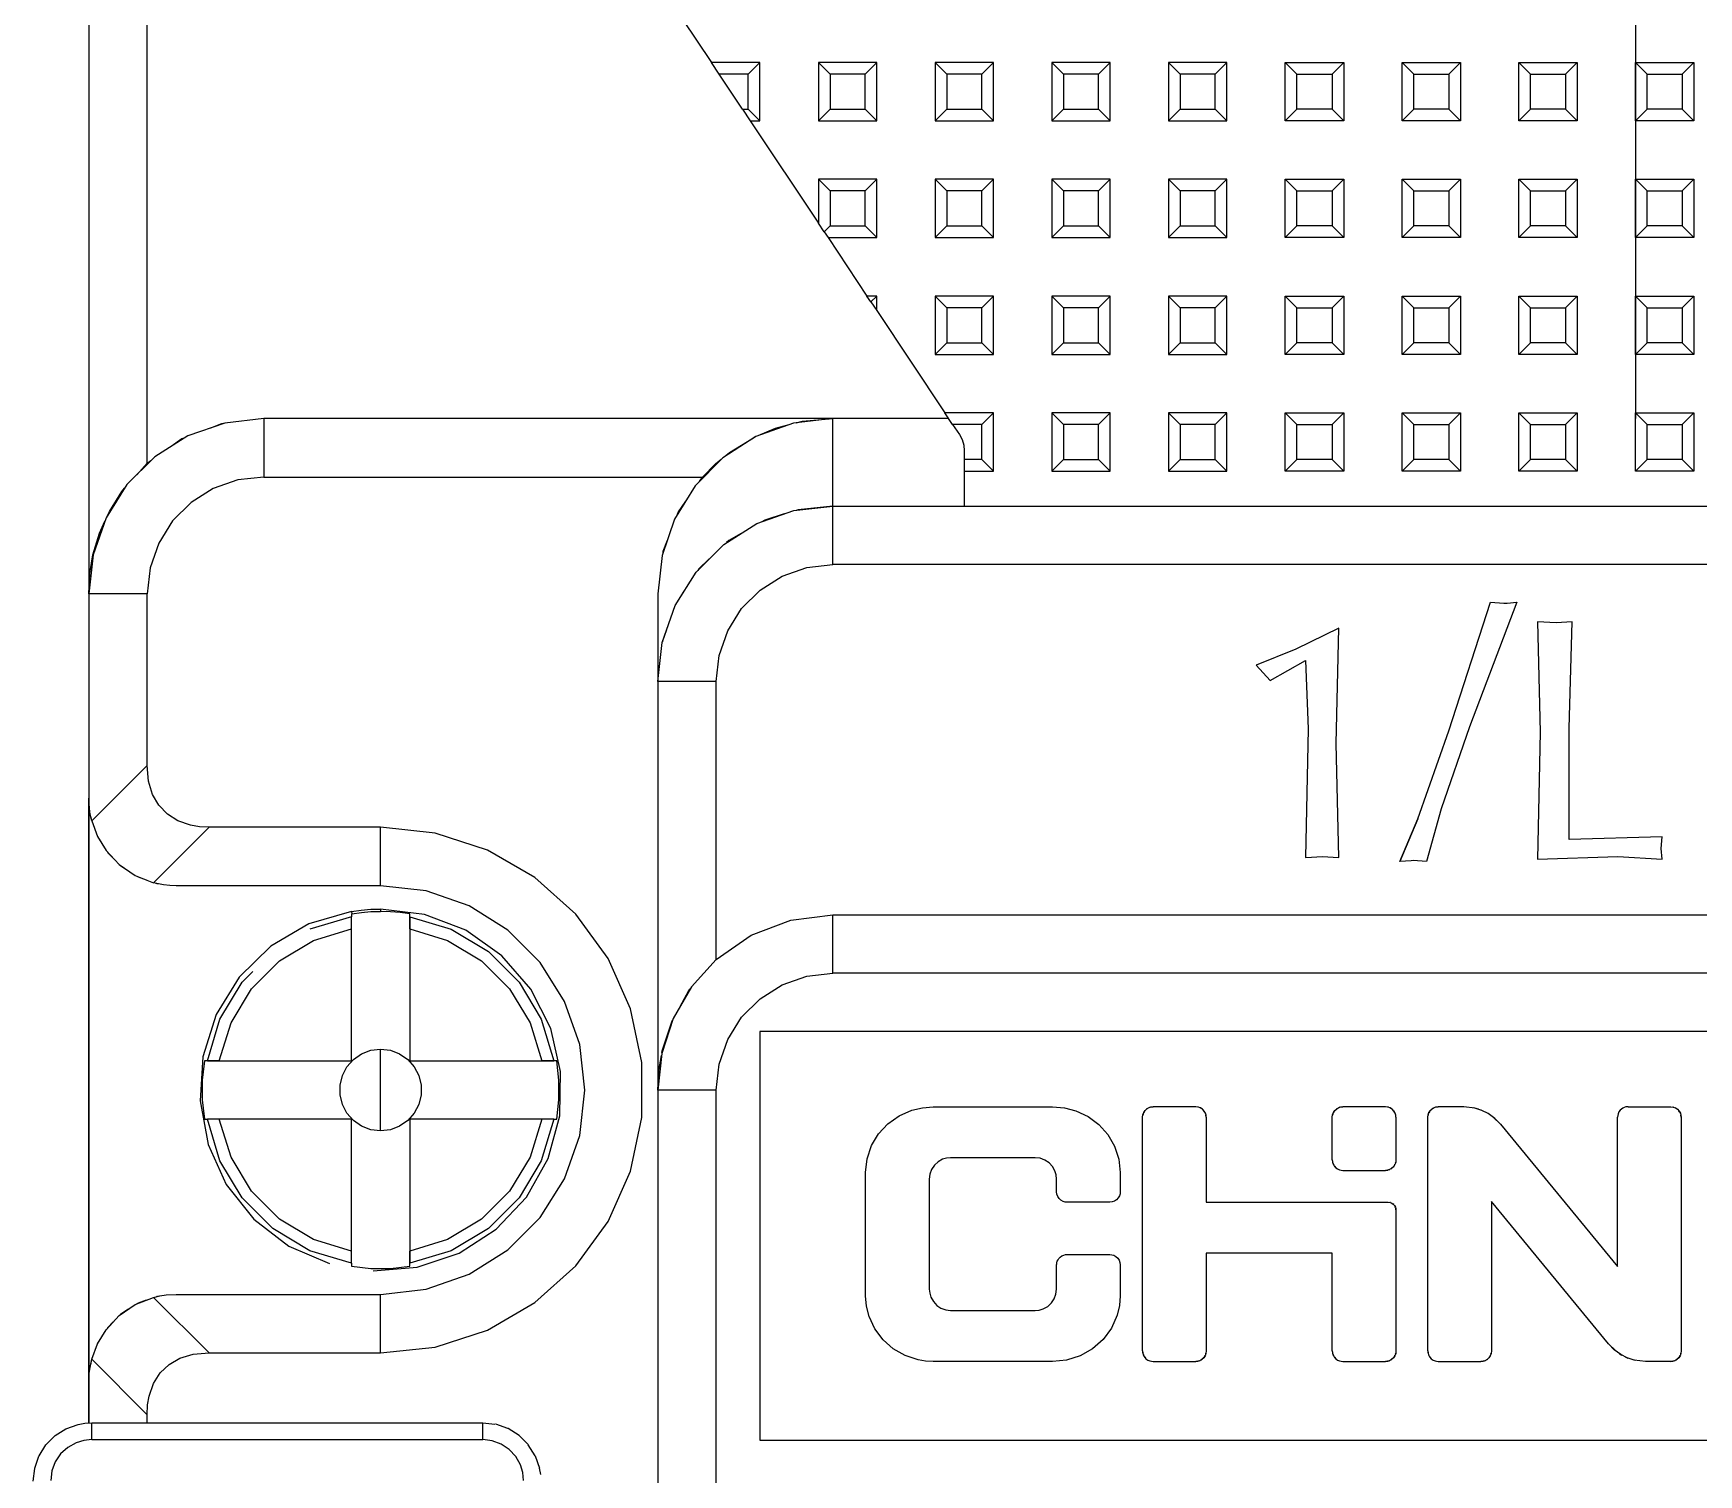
# Model space of a CAD drawing. Header units: millimetres. Extents: x 0 to 125, y 0 to 180.
# Drawn here: x 1.7 to 30.23, y 126.21 to 150.9 of the extents above; entities that cross this region are included whole.
import ezdxf

# ---------------------------------------------------------------- set-up
doc = ezdxf.new("R2010")
doc.units = ezdxf.units.MM

# ---------------------------------------------------------------- blocks, each defined once
blk = doc.blocks.new('CHINT_7200accf6e0c55f6a13e2ec68f27ea84_FACE_0')
at = {"color": 141, "linetype": 'Continuous', "true_color": 0x40d9ff}
for p, q in [((29.15, 159.4), (29.15, 144.3)), ((12.15, 152.15), (13.317, 150.4)), ((13.45, 150.2), (13.317, 150.4)), ((14.15, 150.4), (13.317, 150.4)), ((13.95, 150.2), (14.15, 150.4)), ((14.15, 149.4), (14.15, 150.4)), ((15.35, 150.2), (15.15, 150.4)), ((16.15, 150.4), (15.15, 150.4)), ((15.15, 150.4), (15.15, 149.4)), ((15.95, 150.2), (16.15, 150.4)), ((16.15, 149.4), (16.15, 150.4)), ((17.35, 150.2), (17.15, 150.4)), ((18.15, 150.4), (17.15, 150.4)), ((17.15, 150.4), (17.15, 149.4)), ((17.95, 150.2), (18.15, 150.4)), ((18.15, 149.4), (18.15, 150.4)), ((19.35, 150.2), (19.15, 150.4)), ((20.15, 150.4), (19.15, 150.4)), ((19.15, 150.4), (19.15, 149.4)), ((19.95, 150.2), (20.15, 150.4)), ((20.15, 149.4), (20.15, 150.4)), ((21.35, 150.2), (21.15, 150.4)), ((22.15, 150.4), (21.15, 150.4)), ((21.15, 150.4), (21.15, 149.4)), ((21.95, 150.2), (22.15, 150.4)), ((22.15, 149.4), (22.15, 150.4)), ((23.35, 150.2), (23.15, 150.4)), ((23.15, 149.4), (23.15, 150.4)), ((23.15, 150.4), (24.15, 150.4)), ((23.95, 150.2), (24.15, 150.4)), ((24.15, 150.4), (24.15, 149.4)), ((25.35, 150.2), (25.15, 150.4)), ((25.15, 149.4), (25.15, 150.4)), ((25.15, 150.4), (26.15, 150.4)), ((25.95, 150.2), (26.15, 150.4)), ((26.15, 150.4), (26.15, 149.4)), ((27.35, 150.2), (27.15, 150.4)), ((27.15, 149.4), (27.15, 150.4)), ((27.15, 150.4), (28.15, 150.4)), ((27.95, 150.2), (28.15, 150.4)), ((28.15, 150.4), (28.15, 149.4)), ((29.35, 150.2), (29.15, 150.4)), ((29.15, 149.4), (29.15, 150.4)), ((29.15, 150.4), (30.15, 150.4)), ((29.95, 150.2), (30.15, 150.4)), ((30.15, 150.4), (30.15, 149.4)), ((13.95, 150.2), (13.45, 150.2)), ((13.85, 149.6), (13.45, 150.2)), ((13.95, 149.6), (13.95, 150.2)), ((15.95, 150.2), (15.35, 150.2)), ((15.35, 150.2), (15.35, 149.6)), ((15.95, 149.6), (15.95, 150.2)), ((17.95, 150.2), (17.35, 150.2)), ((17.35, 150.2), (17.35, 149.6)), ((17.95, 149.6), (17.95, 150.2)), ((19.95, 150.2), (19.35, 150.2)), ((19.35, 150.2), (19.35, 149.6)), ((19.95, 149.6), (19.95, 150.2)), ((21.95, 150.2), (21.35, 150.2)), ((21.35, 150.2), (21.35, 149.6)), ((21.95, 149.6), (21.95, 150.2)), ((23.35, 149.6), (23.35, 150.2)), ((23.35, 150.2), (23.95, 150.2)), ((23.95, 150.2), (23.95, 149.6)), ((25.35, 149.6), (25.35, 150.2)), ((25.35, 150.2), (25.95, 150.2)), ((25.95, 150.2), (25.95, 149.6)), ((27.35, 149.6), (27.35, 150.2)), ((27.35, 150.2), (27.95, 150.2)), ((27.95, 150.2), (27.95, 149.6)), ((29.35, 150.2), (29.95, 150.2)), ((29.35, 149.6), (29.35, 150.2)), ((29.95, 150.2), (29.95, 149.6)), ((13.85, 149.6), (13.95, 149.6)), ((13.85, 149.6), (13.983, 149.4)), ((13.95, 149.6), (14.15, 149.4)), ((15.35, 149.6), (15.15, 149.4)), ((15.35, 149.6), (15.95, 149.6)), ((15.95, 149.6), (16.15, 149.4)), ((17.35, 149.6), (17.15, 149.4)), ((17.35, 149.6), (17.95, 149.6)), ((17.95, 149.6), (18.15, 149.4)), ((19.35, 149.6), (19.15, 149.4)), ((19.35, 149.6), (19.95, 149.6)), ((19.95, 149.6), (20.15, 149.4)), ((21.35, 149.6), (21.15, 149.4)), ((21.35, 149.6), (21.95, 149.6)), ((21.95, 149.6), (22.15, 149.4)), ((23.35, 149.6), (23.15, 149.4)), ((23.95, 149.6), (23.35, 149.6)), ((23.95, 149.6), (24.15, 149.4)), ((25.35, 149.6), (25.15, 149.4)), ((25.95, 149.6), (25.35, 149.6)), ((25.95, 149.6), (26.15, 149.4)), ((27.35, 149.6), (27.15, 149.4)), ((27.95, 149.6), (27.35, 149.6)), ((27.95, 149.6), (28.15, 149.4)), ((29.35, 149.6), (29.15, 149.4)), ((29.95, 149.6), (29.35, 149.6)), ((29.95, 149.6), (30.15, 149.4)), ((13.983, 149.4), (14.15, 149.4)), ((13.983, 149.4), (15.15, 147.65)), ((15.15, 149.4), (16.15, 149.4)), ((17.15, 149.4), (18.15, 149.4)), ((19.15, 149.4), (20.15, 149.4)), ((21.15, 149.4), (22.15, 149.4)), ((24.15, 149.4), (23.15, 149.4)), ((26.15, 149.4), (25.15, 149.4)), ((28.15, 149.4), (27.15, 149.4)), ((30.15, 149.4), (29.15, 149.4)), ((15.35, 148.2), (15.15, 148.4)), ((15.15, 148.4), (15.15, 147.65)), ((16.15, 148.4), (15.15, 148.4)), ((15.95, 148.2), (16.15, 148.4)), ((16.15, 147.4), (16.15, 148.4)), ((17.35, 148.2), (17.15, 148.4)), ((18.15, 148.4), (17.15, 148.4)), ((17.15, 148.4), (17.15, 147.4)), ((17.95, 148.2), (18.15, 148.4)), ((18.15, 147.4), (18.15, 148.4)), ((19.35, 148.2), (19.15, 148.4)), ((19.15, 148.4), (19.15, 147.4)), ((20.15, 148.4), (19.15, 148.4)), ((19.95, 148.2), (20.15, 148.4)), ((20.15, 147.4), (20.15, 148.4)), ((21.35, 148.2), (21.15, 148.4)), ((22.15, 148.4), (21.15, 148.4)), ((21.15, 148.4), (21.15, 147.4)), ((21.95, 148.2), (22.15, 148.4)), ((22.15, 147.4), (22.15, 148.4)), ((23.35, 148.2), (23.15, 148.4)), ((23.15, 147.4), (23.15, 148.4)), ((23.15, 148.4), (24.15, 148.4)), ((23.95, 148.2), (24.15, 148.4)), ((24.15, 148.4), (24.15, 147.4)), ((25.35, 148.2), (25.15, 148.4)), ((25.15, 147.4), (25.15, 148.4)), ((25.15, 148.4), (26.15, 148.4)), ((25.95, 148.2), (26.15, 148.4)), ((26.15, 148.4), (26.15, 147.4)), ((27.35, 148.2), (27.15, 148.4)), ((27.15, 147.4), (27.15, 148.4)), ((27.15, 148.4), (28.15, 148.4)), ((27.95, 148.2), (28.15, 148.4)), ((28.15, 148.4), (28.15, 147.4)), ((29.35, 148.2), (29.15, 148.4)), ((29.15, 147.4), (29.15, 148.4)), ((29.15, 148.4), (30.15, 148.4)), ((29.95, 148.2), (30.15, 148.4)), ((30.15, 148.4), (30.15, 147.4)), ((15.95, 148.2), (15.35, 148.2)), ((15.35, 148.2), (15.35, 147.6)), ((15.95, 147.6), (15.95, 148.2)), ((17.95, 148.2), (17.35, 148.2)), ((17.35, 148.2), (17.35, 147.6)), ((17.95, 147.6), (17.95, 148.2)), ((19.95, 148.2), (19.35, 148.2)), ((19.35, 148.2), (19.35, 147.6)), ((19.95, 147.6), (19.95, 148.2)), ((21.95, 148.2), (21.35, 148.2)), ((21.35, 148.2), (21.35, 147.6)), ((21.95, 147.6), (21.95, 148.2)), ((23.35, 147.6), (23.35, 148.2)), ((23.35, 148.2), (23.95, 148.2)), ((23.95, 148.2), (23.95, 147.6)), ((25.35, 148.2), (25.95, 148.2)), ((25.35, 147.6), (25.35, 148.2)), ((25.95, 148.2), (25.95, 147.6)), ((27.35, 148.2), (27.95, 148.2)), ((27.35, 147.6), (27.35, 148.2)), ((27.95, 148.2), (27.95, 147.6)), ((29.35, 148.2), (29.95, 148.2)), ((29.35, 147.6), (29.35, 148.2)), ((29.95, 148.2), (29.95, 147.6)), ((15.25, 147.5), (15.15, 147.65)), ((15.35, 147.6), (15.25, 147.5)), ((15.35, 147.6), (15.95, 147.6)), ((15.95, 147.6), (16.15, 147.4)), ((17.35, 147.6), (17.15, 147.4)), ((17.35, 147.6), (17.95, 147.6)), ((17.95, 147.6), (18.15, 147.4)), ((19.35, 147.6), (19.15, 147.4)), ((19.35, 147.6), (19.95, 147.6)), ((19.95, 147.6), (20.15, 147.4)), ((21.35, 147.6), (21.15, 147.4)), ((21.35, 147.6), (21.95, 147.6)), ((21.95, 147.6), (22.15, 147.4)), ((23.35, 147.6), (23.15, 147.4)), ((23.95, 147.6), (23.35, 147.6)), ((23.95, 147.6), (24.15, 147.4)), ((25.35, 147.6), (25.15, 147.4)), ((25.95, 147.6), (25.35, 147.6)), ((25.95, 147.6), (26.15, 147.4)), ((27.35, 147.6), (27.15, 147.4)), ((27.95, 147.6), (27.35, 147.6)), ((27.95, 147.6), (28.15, 147.4)), ((29.35, 147.6), (29.15, 147.4)), ((29.95, 147.6), (29.35, 147.6)), ((29.95, 147.6), (30.15, 147.4)), ((15.25, 147.5), (15.317, 147.4)), ((15.317, 147.4), (16.15, 147.4)), ((15.317, 147.4), (15.983, 146.4)), ((17.15, 147.4), (18.15, 147.4)), ((19.15, 147.4), (20.15, 147.4)), ((21.15, 147.4), (22.15, 147.4)), ((24.15, 147.4), (23.15, 147.4)), ((26.15, 147.4), (25.15, 147.4)), ((28.15, 147.4), (27.15, 147.4)), ((30.15, 147.4), (29.15, 147.4)), ((16.05, 146.3), (15.983, 146.4)), ((16.15, 146.4), (15.983, 146.4)), ((16.05, 146.3), (16.15, 146.4)), ((16.15, 146.15), (16.15, 146.4)), ((17.35, 146.2), (17.15, 146.4)), ((18.15, 146.4), (17.15, 146.4)), ((17.15, 146.4), (17.15, 145.4)), ((17.95, 146.2), (18.15, 146.4)), ((18.15, 145.4), (18.15, 146.4)), ((19.35, 146.2), (19.15, 146.4)), ((20.15, 146.4), (19.15, 146.4)), ((19.15, 146.4), (19.15, 145.4)), ((19.95, 146.2), (20.15, 146.4)), ((20.15, 145.4), (20.15, 146.4)), ((21.35, 146.2), (21.15, 146.4)), ((21.15, 146.4), (21.15, 145.4)), ((22.15, 146.4), (21.15, 146.4)), ((21.95, 146.2), (22.15, 146.4)), ((22.15, 145.4), (22.15, 146.4)), ((23.35, 146.2), (23.15, 146.4)), ((23.15, 145.4), (23.15, 146.4)), ((23.15, 146.4), (24.15, 146.4)), ((23.95, 146.2), (24.15, 146.4)), ((24.15, 146.4), (24.15, 145.4)), ((25.35, 146.2), (25.15, 146.4)), ((25.15, 145.4), (25.15, 146.4)), ((25.15, 146.4), (26.15, 146.4)), ((25.95, 146.2), (26.15, 146.4)), ((26.15, 146.4), (26.15, 145.4)), ((27.35, 146.2), (27.15, 146.4)), ((27.15, 145.4), (27.15, 146.4)), ((27.15, 146.4), (28.15, 146.4)), ((27.95, 146.2), (28.15, 146.4)), ((28.15, 146.4), (28.15, 145.4)), ((29.35, 146.2), (29.15, 146.4)), ((29.15, 145.4), (29.15, 146.4)), ((29.15, 146.4), (30.15, 146.4)), ((29.95, 146.2), (30.15, 146.4)), ((30.15, 146.4), (30.15, 145.4)), ((16.05, 146.3), (16.15, 146.15)), ((16.15, 146.15), (17.317, 144.4)), ((17.95, 146.2), (17.35, 146.2)), ((17.35, 146.2), (17.35, 145.6)), ((17.95, 145.6), (17.95, 146.2)), ((19.95, 146.2), (19.35, 146.2)), ((19.35, 146.2), (19.35, 145.6)), ((19.95, 145.6), (19.95, 146.2)), ((21.95, 146.2), (21.35, 146.2)), ((21.35, 146.2), (21.35, 145.6)), ((21.95, 145.6), (21.95, 146.2)), ((23.35, 146.2), (23.95, 146.2)), ((23.35, 145.6), (23.35, 146.2)), ((23.95, 146.2), (23.95, 145.6)), ((25.35, 146.2), (25.95, 146.2)), ((25.35, 145.6), (25.35, 146.2)), ((25.95, 146.2), (25.95, 145.6)), ((27.35, 146.2), (27.95, 146.2)), ((27.35, 145.6), (27.35, 146.2)), ((27.95, 146.2), (27.95, 145.6)), ((29.35, 146.2), (29.95, 146.2)), ((29.35, 145.6), (29.35, 146.2)), ((29.95, 146.2), (29.95, 145.6)), ((17.35, 145.6), (17.15, 145.4)), ((17.35, 145.6), (17.95, 145.6)), ((17.95, 145.6), (18.15, 145.4)), ((19.35, 145.6), (19.15, 145.4)), ((19.35, 145.6), (19.95, 145.6)), ((19.95, 145.6), (20.15, 145.4)), ((21.35, 145.6), (21.15, 145.4)), ((21.35, 145.6), (21.95, 145.6)), ((21.95, 145.6), (22.15, 145.4)), ((23.35, 145.6), (23.15, 145.4)), ((23.95, 145.6), (23.35, 145.6)), ((23.95, 145.6), (24.15, 145.4)), ((25.35, 145.6), (25.15, 145.4)), ((25.95, 145.6), (25.35, 145.6)), ((25.95, 145.6), (26.15, 145.4)), ((27.35, 145.6), (27.15, 145.4)), ((27.95, 145.6), (27.35, 145.6)), ((27.95, 145.6), (28.15, 145.4)), ((29.35, 145.6), (29.15, 145.4)), ((29.95, 145.6), (29.35, 145.6)), ((29.95, 145.6), (30.15, 145.4)), ((17.15, 145.4), (18.15, 145.4)), ((19.15, 145.4), (20.15, 145.4)), ((21.15, 145.4), (22.15, 145.4)), ((24.15, 145.4), (23.15, 145.4)), ((26.15, 145.4), (25.15, 145.4)), ((28.15, 145.4), (27.15, 145.4)), ((30.15, 145.4), (29.15, 145.4)), ((18.15, 144.4), (17.317, 144.4)), ((17.95, 144.2), (18.15, 144.4)), ((18.15, 143.4), (18.15, 144.4)), ((19.35, 144.2), (19.15, 144.4)), ((20.15, 144.4), (19.15, 144.4)), ((19.15, 144.4), (19.15, 143.4)), ((19.95, 144.2), (20.15, 144.4)), ((20.15, 143.4), (20.15, 144.4)), ((21.35, 144.2), (21.15, 144.4)), ((22.15, 144.4), (21.15, 144.4)), ((21.15, 144.4), (21.15, 143.4)), ((21.95, 144.2), (22.15, 144.4)), ((22.15, 143.4), (22.15, 144.4)), ((23.35, 144.2), (23.15, 144.4)), ((23.15, 143.4), (23.15, 144.4)), ((23.15, 144.4), (24.15, 144.4)), ((23.95, 144.2), (24.15, 144.4)), ((24.15, 144.4), (24.15, 143.4)), ((25.35, 144.2), (25.15, 144.4)), ((25.15, 143.4), (25.15, 144.4)), ((25.15, 144.4), (26.15, 144.4)), ((25.95, 144.2), (26.15, 144.4)), ((26.15, 144.4), (26.15, 143.4)), ((27.35, 144.2), (27.15, 144.4)), ((27.15, 143.4), (27.15, 144.4)), ((27.15, 144.4), (28.15, 144.4)), ((27.95, 144.2), (28.15, 144.4)), ((28.15, 144.4), (28.15, 143.4)), ((29.35, 144.2), (29.15, 144.4)), ((29.15, 143.4), (29.15, 144.4)), ((29.15, 144.4), (30.15, 144.4)), ((29.95, 144.2), (30.15, 144.4)), ((30.15, 144.4), (30.15, 143.4)), ((17.383, 144.3), (15.4, 144.3)), ((15.4, 142.8), (15.4, 144.3)), ((17.95, 143.6), (17.95, 144.2)), ((19.95, 144.2), (19.35, 144.2)), ((19.35, 144.2), (19.35, 143.6)), ((19.95, 143.6), (19.95, 144.2)), ((21.95, 144.2), (21.35, 144.2)), ((21.35, 144.2), (21.35, 143.6)), ((21.95, 143.6), (21.95, 144.2)), ((23.35, 144.2), (23.95, 144.2)), ((23.35, 143.6), (23.35, 144.2)), ((23.95, 144.2), (23.95, 143.6)), ((25.35, 144.2), (25.95, 144.2)), ((25.35, 143.6), (25.35, 144.2)), ((25.95, 144.2), (25.95, 143.6)), ((27.35, 144.2), (27.95, 144.2)), ((27.35, 143.6), (27.35, 144.2)), ((27.95, 144.2), (27.95, 143.6)), ((29.35, 144.2), (29.95, 144.2)), ((29.35, 143.6), (29.35, 144.2)), ((29.95, 144.2), (29.95, 143.6)), ((3.65, 143.536), (3.472, 143.338)), ((3.65, 143.536), (3.716, 143.582)), ((17.95, 143.6), (18.15, 143.4)), ((19.35, 143.6), (19.15, 143.4)), ((19.35, 143.6), (19.95, 143.6)), ((19.95, 143.6), (20.15, 143.4)), ((21.35, 143.6), (21.15, 143.4)), ((21.35, 143.6), (21.95, 143.6)), ((21.95, 143.6), (22.15, 143.4)), ((23.35, 143.6), (23.15, 143.4)), ((23.95, 143.6), (23.35, 143.6)), ((23.95, 143.6), (24.15, 143.4)), ((25.35, 143.6), (25.15, 143.4)), ((25.95, 143.6), (25.35, 143.6)), ((25.95, 143.6), (26.15, 143.4)), ((27.35, 143.6), (27.15, 143.4)), ((27.95, 143.6), (27.35, 143.6)), ((27.95, 143.6), (28.15, 143.4)), ((29.35, 143.6), (29.15, 143.4)), ((29.95, 143.6), (29.35, 143.6)), ((29.95, 143.6), (30.15, 143.4)), ((13.111, 143.224), (13.164, 143.3)), ((13.164, 143.3), (13.186, 143.3)), ((17.65, 143.4), (18.15, 143.4)), ((17.65, 143.4), (17.65, 142.8)), ((19.15, 143.4), (20.15, 143.4)), ((21.15, 143.4), (22.15, 143.4)), ((24.15, 143.4), (23.15, 143.4)), ((26.15, 143.4), (25.15, 143.4)), ((28.15, 143.4), (27.15, 143.4)), ((30.15, 143.4), (29.15, 143.4)), ((25.819, 137.618), (25.819, 137.618)), ((25.422, 137.445), (25.113, 136.714)), ((25.149, 136.8), (25.149, 136.8)), ((7.15, 135.859), (7.156, 135.82)), ((7.65, 135.9), (7.65, 135.86)), ((8.15, 135.563), (8.15, 135.766)), ((4.887, 133.3), (4.684, 133.3)), ((10.616, 133.3), (10.413, 133.3)), ((12.4, 132.8), (12.4, 46.8)), ((20.732, 132.426), (20.722, 132.408)), ((20.758, 132.46), (20.743, 132.444)), ((20.791, 132.486), (20.774, 132.474)), ((20.834, 132.505), (20.81, 132.496)), ((20.884, 132.514), (20.846, 132.509)), ((21.665, 132.505), (21.653, 132.509)), ((21.708, 132.486), (21.689, 132.496)), ((21.741, 132.46), (21.726, 132.474)), ((21.768, 132.426), (21.756, 132.444)), ((21.787, 132.384), (21.778, 132.408)), ((23.982, 132.426), (23.972, 132.408)), ((24.009, 132.46), (23.994, 132.444)), ((24.042, 132.486), (24.024, 132.474)), ((24.085, 132.505), (24.061, 132.496)), ((24.135, 132.514), (24.097, 132.509)), ((24.916, 132.505), (24.904, 132.509)), ((24.959, 132.486), (24.94, 132.496)), ((24.992, 132.46), (24.976, 132.474)), ((25.018, 132.426), (25.007, 132.444)), ((25.038, 132.384), (25.029, 132.408)), ((25.619, 132.426), (25.609, 132.408)), ((25.645, 132.46), (25.631, 132.444)), ((25.678, 132.486), (25.661, 132.474)), ((25.721, 132.505), (25.697, 132.496)), ((25.771, 132.514), (25.733, 132.509)), ((26.458, 132.471), (26.379, 132.493)), ((26.554, 132.433), (26.503, 132.456)), ((26.652, 132.378), (26.612, 132.404)), ((28.852, 132.39), (28.842, 132.334)), ((28.915, 132.477), (28.889, 132.455)), ((28.945, 132.495), (28.923, 132.483)), ((28.985, 132.51), (28.954, 132.499)), ((29.022, 132.514), (28.986, 132.51)), ((29.803, 132.505), (29.791, 132.509)), ((29.846, 132.486), (29.827, 132.496)), ((29.879, 132.46), (29.864, 132.474)), ((29.905, 132.426), (29.894, 132.444)), ((29.925, 132.384), (29.916, 132.408)), ((4.887, 132.3), (4.684, 132.3)), ((10.616, 132.3), (10.413, 132.3)), ((20.713, 132.384), (20.709, 132.372)), ((21.795, 132.334), (21.79, 132.372)), ((23.963, 132.384), (23.96, 132.372)), ((25.046, 132.334), (25.041, 132.372)), ((25.6, 132.384), (25.596, 132.372)), ((26.839, 132.213), (26.713, 132.333)), ((29.933, 132.334), (29.928, 132.372)), ((23.955, 131.603), (23.959, 131.567)), ((23.959, 131.566), (23.969, 131.534)), ((25.038, 131.553), (25.041, 131.564)), ((23.974, 131.525), (23.986, 131.504)), ((23.991, 131.495), (24.014, 131.47)), ((24.916, 131.431), (24.94, 131.44)), ((24.959, 131.45), (24.976, 131.462)), ((24.992, 131.476), (25.007, 131.492)), ((25.018, 131.51), (25.029, 131.528)), ((24.952, 130.871), (24.943, 130.874)), ((24.982, 130.857), (24.969, 130.865)), ((25.007, 130.838), (24.995, 130.849)), ((25.026, 130.814), (25.017, 130.827)), ((25.04, 130.783), (25.033, 130.8)), ((25.046, 130.746), (25.042, 130.774)), ((7.15, 129.834), (7.15, 130.037)), ((8.15, 129.834), (8.15, 130.037)), ((28.686, 128.451), (28.811, 128.331)), ((20.704, 128.33), (20.708, 128.294)), ((20.708, 128.293), (20.719, 128.262)), ((20.723, 128.253), (20.735, 128.231)), ((20.741, 128.223), (20.763, 128.197)), ((21.665, 128.158), (21.689, 128.167)), ((21.708, 128.178), (21.726, 128.189)), ((21.741, 128.204), (21.756, 128.22)), ((21.768, 128.237), (21.778, 128.256)), ((21.787, 128.28), (21.79, 128.292)), ((23.955, 128.33), (23.959, 128.294)), ((23.959, 128.293), (23.969, 128.262)), ((23.974, 128.253), (23.986, 128.231)), ((23.991, 128.223), (24.014, 128.197)), ((24.916, 128.158), (24.94, 128.167)), ((24.959, 128.178), (24.976, 128.189)), ((24.992, 128.204), (25.007, 128.22)), ((25.018, 128.237), (25.029, 128.256)), ((25.038, 128.28), (25.041, 128.292)), ((25.591, 128.33), (25.595, 128.294)), ((25.595, 128.293), (25.606, 128.262)), ((25.61, 128.253), (25.622, 128.231)), ((25.628, 128.223), (25.65, 128.197)), ((26.552, 128.158), (26.577, 128.167)), ((26.595, 128.178), (26.613, 128.189)), ((26.628, 128.204), (26.643, 128.22)), ((26.655, 128.237), (26.665, 128.256)), ((26.674, 128.28), (26.677, 128.292)), ((28.873, 128.286), (28.912, 128.26)), ((28.97, 128.231), (29.021, 128.207)), ((29.067, 128.193), (29.145, 128.171)), ((29.753, 128.15), (29.791, 128.155)), ((29.803, 128.158), (29.827, 128.167)), ((29.846, 128.178), (29.864, 128.189)), ((29.879, 128.204), (29.894, 128.22)), ((29.905, 128.237), (29.916, 128.256)), ((29.925, 128.28), (29.928, 128.292)), ((2.7, 126.812), (9.4, 126.812)), ((10.023, 126.882), (10.178, 126.728)), ((10.301, 126.534), (10.374, 126.325))]:
    blk.add_line(p, q, dxfattribs=at)
for points in [[(3.65, 143.536), (3.65, 164.6), (2.65, 164.6), (2.65, 141.3)], [(17.95, 144.2), (17.45, 144.2), (17.317, 144.4)], [(5.65, 144.3), (4.982, 144.225), (4.348, 144.003), (3.78, 143.645), (3.305, 143.17), (2.947, 142.602), (2.725, 141.968), (2.65, 141.3)], [(4.954, 144.215), (4.927, 144.212), (4.736, 144.138)], [(15.4, 144.3), (5.65, 144.3), (5.65, 143.3), (13.164, 143.3)], [(15.4, 144.3), (14.722, 144.222), (14.081, 143.994), (13.511, 143.63), (13.039, 143.151), (12.687, 142.58), (12.472, 141.955), (12.4, 141.3), (12.4, 139.8), (12.4, 139.8)], [(14.121, 144.009), (14.414, 144.135), (14.651, 144.197)], [(14.767, 144.227), (14.877, 144.256), (15.4, 144.3)], [(17.45, 144.2), (17.566, 144.026), (17.612, 143.94), (17.64, 143.846), (17.65, 143.749), (17.65, 143.6)], [(4.298, 143.971), (4.247, 143.952), (4.064, 143.824)], [(13.54, 143.649), (13.629, 143.722), (14.038, 143.973), (14.066, 143.985)], [(13.164, 143.3), (13.386, 143.524), (13.485, 143.605)], [(17.95, 143.6), (17.65, 143.6), (17.65, 143.4)], [(5.65, 143.3), (5.205, 143.25), (4.782, 143.102), (4.403, 142.864), (4.086, 142.547), (3.848, 142.168), (3.7, 141.745), (3.65, 141.3)], [(2.969, 142.637), (3.003, 142.712), (3.214, 143.051), (3.265, 143.108)], [(12.4, 139.8), (12.475, 140.468), (12.697, 141.102), (13.055, 141.67), (13.53, 142.145), (14.098, 142.503), (14.732, 142.725), (15.4, 142.8)], [(12.874, 142.884), (12.748, 142.703), (12.725, 142.641)], [(14.567, 142.667), (14.232, 142.563), (14.171, 142.528)], [(15.4, 142.8), (14.803, 142.74), (14.767, 142.729)], [(15.4, 142.8), (109.9, 142.8), (109.9, 141.8), (15.4, 141.8), (15.4, 142.8)], [(2.65, 141.3), (2.669, 141.646), (2.722, 141.965), (2.835, 142.341), (2.926, 142.542)], [(12.56, 142.211), (12.488, 142.023), (12.484, 141.99)], [(13.826, 142.332), (13.617, 142.213), (13.578, 142.176)], [(13.282, 141.898), (13.104, 141.73), (13.083, 141.699)], [(13.4, 139.8), (13.45, 140.245), (13.598, 140.668), (13.836, 141.047), (14.153, 141.364), (14.532, 141.602), (14.955, 141.75), (15.4, 141.8)], [(2.65, 141.3), (2.65, 137.8), (2.65, 127.8)], [(2.701, 137.412), (3.65, 138.361), (3.65, 141.3), (2.65, 141.3)], [(12.848, 141.342), (12.718, 141.145), (12.71, 141.123)], [(25.113, 136.714), (25.422, 137.443), (25.953, 138.951), (26.664, 141.158), (26.894, 141.141), (26.951, 141.141), (27.114, 141.158), (26.308, 139.02), (25.819, 137.618), (25.568, 136.714), (25.342, 136.731), (25.304, 136.728), (25.113, 136.714)], [(12.55, 140.682), (12.48, 140.49), (12.479, 140.479)], [(23.601, 136.791), (23.781, 136.8), (24.065, 136.783), (24.019, 138.733), (24.065, 140.711), (23.33, 140.353), (22.65, 140.076), (22.888, 139.812), (23.498, 140.159), (23.544, 138.985), (23.498, 136.783), (23.601, 136.791)], [(28.849, 136.8), (29.608, 136.754), (29.591, 136.937), (29.608, 137.138), (28.016, 137.092), (28.016, 138.996), (28.062, 140.817), (27.79, 140.8), (27.472, 140.817), (27.518, 138.927), (27.472, 136.754), (28.849, 136.8)], [(13.4, 135.036), (13.4, 139.8), (12.4, 139.8), (12.4, 132.8)], [(4.711, 137.3), (4.545, 137.309), (4.395, 137.334), (4.177, 137.41), (3.997, 137.526), (3.853, 137.677), (3.743, 137.863), (3.674, 138.089), (3.65, 138.361)], [(2.701, 137.412), (2.677, 137.517), (2.66, 137.624), (2.65, 137.8)], [(2.65, 127.8), (2.65, 127.097), (2.65, 137.8)], [(2.687, 137.475), (2.688, 137.466), (2.69, 137.458)], [(2.701, 137.412), (2.801, 137.145), (2.946, 136.905), (3.172, 136.663), (3.446, 136.475), (3.762, 136.351)], [(7.65, 136.3), (7.65, 137.3), (4.711, 137.3), (3.762, 136.351)], [(7.65, 128.3), (8.586, 128.398), (9.48, 128.689), (10.295, 129.159), (10.994, 129.789), (11.547, 130.55), (11.93, 131.409), (12.125, 132.33), (12.125, 133.27), (11.93, 134.191), (11.547, 135.05), (10.994, 135.811), (10.295, 136.441), (9.48, 136.911), (8.586, 137.202), (7.65, 137.3)], [(2.791, 137.172), (2.799, 137.149), (2.8, 137.147)], [(2.964, 136.886), (2.977, 136.865), (3.071, 136.771)], [(3.195, 136.647), (3.215, 136.627), (3.329, 136.555)], [(3.474, 136.464), (3.499, 136.449), (3.635, 136.401)], [(7.65, 136.3), (4.15, 136.3), (4.04, 136.304), (3.931, 136.316), (3.762, 136.351)], [(3.801, 136.343), (3.816, 136.338), (3.84, 136.335)], [(7.65, 129.3), (8.429, 129.388), (9.169, 129.647), (9.832, 130.064), (10.386, 130.618), (10.803, 131.281), (11.062, 132.021), (11.15, 132.8), (11.062, 133.579), (10.803, 134.319), (10.386, 134.982), (9.832, 135.536), (9.169, 135.953), (8.429, 136.212), (7.65, 136.3)], [(7.15, 135.859), (6.423, 135.647), (5.77, 135.265), (5.228, 134.735), (4.831, 134.091), (4.603, 133.369), (4.556, 132.613), (4.693, 131.869), (5.007, 131.18), (5.479, 130.587), (6.08, 130.127), (6.775, 129.826)], [(7.15, 135.859), (7.316, 135.882), (7.483, 135.895), (7.65, 135.9)], [(7.156, 135.82), (7.154, 135.82), (7.152, 135.819), (7.15, 135.819), (7.15, 135.766)], [(7.156, 135.82), (7.32, 135.842), (7.485, 135.856), (7.65, 135.86)], [(7.522, 129.703), (8.276, 129.764), (8.994, 130.006), (9.631, 130.415), (10.15, 130.967), (10.52, 131.627), (10.718, 132.358), (10.734, 133.115), (10.566, 133.853), (10.223, 134.528), (9.728, 135.101), (9.108, 135.536), (8.401, 135.808), (7.65, 135.9)], [(8.15, 135.766), (8.15, 135.819), (7.984, 135.842), (7.817, 135.855), (7.65, 135.86)], [(4.887, 133.3), (7.15, 133.3), (7.15, 135.563)], [(4.887, 133.3), (5.088, 133.949), (5.439, 134.531), (5.919, 135.011), (6.501, 135.362), (7.15, 135.563)], [(7.15, 135.563), (7.15, 135.766), (6.439, 135.553)], [(7.15, 135.563), (7.15, 135.602), (7.15, 135.639), (7.15, 135.68), (7.15, 135.715), (7.15, 135.741), (7.15, 135.759), (7.15, 135.766)], [(8.15, 135.766), (8.15, 135.761), (8.15, 135.748), (8.15, 135.724), (8.15, 135.693), (8.15, 135.653), (8.15, 135.609), (8.15, 135.563)], [(8.15, 135.766), (8.861, 135.553), (9.498, 135.173), (10.023, 134.648), (10.403, 134.011), (10.616, 133.3)], [(8.15, 135.563), (8.15, 133.3), (10.413, 133.3)], [(8.15, 135.563), (8.799, 135.362), (9.381, 135.011), (9.861, 134.531), (10.212, 133.949), (10.413, 133.3)], [(13.4, 135.036), (13.997, 135.452), (14.677, 135.712), (15.4, 135.8)], [(109.9, 134.8), (15.4, 134.8), (15.4, 135.8), (109.9, 135.8), (109.9, 134.8)], [(13.4, 135.036), (12.977, 134.569), (12.661, 134.025), (12.466, 133.426), (12.4, 132.8)], [(4.684, 133.3), (4.897, 134.011), (5.277, 134.648), (5.463, 134.828)], [(13.4, 132.8), (13.45, 133.245), (13.598, 133.668), (13.836, 134.047), (14.153, 134.364), (14.532, 134.602), (14.955, 134.75), (15.4, 134.8)], [(12.781, 134.231), (12.931, 134.504), (12.956, 134.532)], [(12.471, 133.44), (12.476, 133.47), (12.637, 133.969), (12.652, 133.996)], [(111.15, 129.8), (111.15, 133.8), (14.15, 133.8), (14.15, 126.8), (34.15, 126.8), (35.882, 129.8), (111.15, 129.8)], [(4.684, 133.3), (4.631, 133.3), (4.595, 132.967), (4.595, 132.633), (4.631, 132.3), (4.684, 132.3)], [(4.684, 133.3), (4.689, 133.3), (4.702, 133.3), (4.726, 133.3), (4.757, 133.3), (4.797, 133.3), (4.841, 133.3), (4.887, 133.3)], [(7.65, 132.1), (7.482, 132.12), (7.325, 132.18), (7.186, 132.276), (7.074, 132.402), (6.995, 132.552), (6.955, 132.716), (6.955, 132.884), (6.995, 133.048), (7.074, 133.198), (7.186, 133.324), (7.325, 133.42), (7.482, 133.48), (7.65, 133.5)], [(7.65, 133.5), (7.818, 133.48), (7.975, 133.42), (8.114, 133.324), (8.226, 133.198), (8.305, 133.048), (8.345, 132.884), (8.345, 132.716), (8.305, 132.552), (8.226, 132.402), (8.114, 132.276), (7.975, 132.18), (7.818, 132.12), (7.65, 132.1)], [(7.65, 132.1), (7.65, 132.8), (7.65, 133.5)], [(10.413, 133.3), (10.452, 133.3), (10.489, 133.3), (10.53, 133.3), (10.565, 133.3), (10.591, 133.3), (10.609, 133.3), (10.616, 133.3)], [(10.616, 132.3), (10.669, 132.3), (10.705, 132.633), (10.705, 132.967), (10.669, 133.3), (10.616, 133.3)], [(12.4, 132.8), (12.419, 133.135), (12.462, 133.392)], [(12.4, 46.8), (13.4, 46.8), (13.4, 132.8), (12.4, 132.8)], [(19.232, 131.057), (19.232, 131.274), (19.224, 131.345), (19.203, 131.413), (19.161, 131.489), (19.103, 131.553), (19.03, 131.601), (18.949, 131.631), (18.865, 131.641), (17.416, 131.641), (17.346, 131.634), (17.277, 131.613), (17.202, 131.571), (17.138, 131.512), (17.09, 131.44), (17.06, 131.359), (17.05, 131.274), (17.05, 129.389), (17.057, 129.319), (17.078, 129.251), (17.12, 129.175), (17.179, 129.111), (17.251, 129.063), (17.332, 129.033), (17.416, 129.023), (18.865, 129.023), (18.935, 129.03), (19.004, 129.051), (19.08, 129.093), (19.144, 129.152), (19.191, 129.224), (19.221, 129.305), (19.232, 129.389), (19.232, 129.803), (19.233, 129.821), (19.236, 129.84), (19.244, 129.866), (19.256, 129.892), (19.271, 129.915), (19.29, 129.936), (19.321, 129.958), (19.355, 129.973), (19.383, 129.98), (19.411, 129.983), (20.142, 129.983), (20.177, 129.979), (20.211, 129.969), (20.248, 129.948), (20.279, 129.919), (20.303, 129.884), (20.317, 129.844), (20.322, 129.803), (20.322, 129.276), (20.309, 129.108), (20.27, 128.942), (20.171, 128.721), (20.027, 128.527), (19.846, 128.367), (19.635, 128.248), (19.404, 128.175), (19.164, 128.15), (17.118, 128.15), (16.988, 128.157), (16.859, 128.179), (16.637, 128.252), (16.434, 128.368), (16.259, 128.522), (16.118, 128.708), (16.019, 128.92), (15.975, 129.097), (15.959, 129.276), (15.959, 131.388), (15.985, 131.622), (16.06, 131.847), (16.182, 132.049), (16.342, 132.222), (16.534, 132.359), (16.75, 132.455), (16.933, 132.497), (17.118, 132.514), (19.164, 132.514), (19.365, 132.496), (19.562, 132.445), (19.771, 132.346), (19.956, 132.208), (20.11, 132.036), (20.226, 131.837), (20.298, 131.617), (20.322, 131.388), (20.322, 131.057), (20.319, 131.023), (20.309, 130.989), (20.288, 130.952), (20.259, 130.921), (20.223, 130.897), (20.184, 130.882), (20.142, 130.877), (19.411, 130.877), (19.377, 130.881), (19.343, 130.891), (19.306, 130.912), (19.275, 130.941), (19.251, 130.976), (19.237, 131.016), (19.232, 131.057)], [(20.704, 128.33), (20.704, 132.334), (20.709, 132.375), (20.724, 132.415), (20.747, 132.45), (20.779, 132.479), (20.816, 132.5), (20.85, 132.51), (20.884, 132.514)], [(21.795, 132.334), (21.792, 132.368), (21.781, 132.402), (21.761, 132.439), (21.732, 132.47), (21.696, 132.494), (21.656, 132.509), (21.615, 132.514), (20.884, 132.514)], [(23.955, 131.603), (23.955, 132.334), (23.96, 132.375), (23.975, 132.415), (23.998, 132.45), (24.03, 132.479), (24.067, 132.5), (24.1, 132.51), (24.135, 132.514)], [(25.046, 132.334), (25.042, 132.368), (25.032, 132.402), (25.011, 132.439), (24.982, 132.47), (24.947, 132.494), (24.907, 132.509), (24.866, 132.514), (24.135, 132.514)], [(25.591, 128.33), (25.591, 132.334), (25.596, 132.375), (25.611, 132.415), (25.635, 132.45), (25.666, 132.479), (25.703, 132.5), (25.737, 132.51), (25.771, 132.514)], [(26.839, 132.213), (26.74, 132.314), (26.625, 132.397), (26.516, 132.452), (26.399, 132.49), (26.206, 132.514), (25.771, 132.514)], [(28.852, 132.39), (28.845, 132.362), (28.842, 132.334)], [(28.889, 132.455), (28.867, 132.424), (28.852, 132.39)], [(29.022, 132.514), (29.004, 132.513), (28.985, 132.51), (28.958, 132.502), (28.933, 132.49), (28.91, 132.474), (28.889, 132.455)], [(29.022, 132.514), (29.753, 132.514), (29.794, 132.509), (29.834, 132.494), (29.87, 132.47), (29.898, 132.439), (29.919, 132.402), (29.929, 132.368), (29.933, 132.334)], [(4.887, 132.3), (4.848, 132.3), (4.811, 132.3), (4.77, 132.3), (4.735, 132.3), (4.709, 132.3), (4.691, 132.3), (4.684, 132.3)], [(7.15, 129.834), (6.439, 130.047), (5.802, 130.427), (5.277, 130.952), (4.897, 131.589), (4.684, 132.3)], [(7.15, 130.037), (7.15, 132.3), (4.887, 132.3)], [(7.15, 130.037), (6.501, 130.238), (5.919, 130.589), (5.439, 131.069), (5.088, 131.651), (4.887, 132.3)], [(10.413, 132.3), (8.15, 132.3), (8.15, 130.037)], [(10.413, 132.3), (10.212, 131.651), (9.861, 131.069), (9.381, 130.589), (8.799, 130.238), (8.15, 130.037)], [(10.616, 132.3), (10.403, 131.589), (10.023, 130.952), (9.498, 130.427), (8.861, 130.047), (8.15, 129.834)], [(10.616, 132.3), (10.611, 132.3), (10.598, 132.3), (10.574, 132.3), (10.543, 132.3), (10.503, 132.3), (10.459, 132.3), (10.413, 132.3)], [(21.795, 132.334), (21.795, 130.877), (24.915, 130.877), (24.945, 130.874), (24.974, 130.863), (25, 130.846), (25.021, 130.823), (25.036, 130.796), (25.043, 130.771), (25.046, 130.746)], [(25.046, 132.334), (25.046, 131.603), (25.041, 131.561), (25.026, 131.522), (25.003, 131.486), (24.971, 131.457), (24.934, 131.437), (24.9, 131.426), (24.866, 131.423)], [(26.839, 132.213), (28.842, 129.776), (28.842, 132.334)], [(29.933, 132.334), (29.933, 128.33), (29.928, 128.289), (29.913, 128.249), (29.89, 128.213), (29.858, 128.185), (29.821, 128.164), (29.787, 128.154), (29.753, 128.15)], [(23.955, 131.603), (23.956, 131.584), (23.959, 131.566), (23.967, 131.539), (23.979, 131.514), (23.995, 131.49), (24.014, 131.47)], [(24.014, 131.47), (24.044, 131.448), (24.078, 131.432)], [(24.078, 131.432), (24.135, 131.423), (24.866, 131.423), (24.904, 131.427)], [(24.078, 131.432), (24.107, 131.426), (24.135, 131.423)], [(25.046, 130.746), (25.046, 128.33), (25.041, 128.289), (25.026, 128.249), (25.003, 128.213), (24.971, 128.185), (24.934, 128.164), (24.9, 128.154), (24.866, 128.15)], [(28.686, 128.451), (26.682, 130.888), (26.682, 128.33), (26.677, 128.289), (26.662, 128.249), (26.639, 128.213), (26.608, 128.185), (26.57, 128.164), (26.537, 128.154), (26.502, 128.15)], [(7.15, 129.834), (7.15, 129.839), (7.15, 129.852), (7.15, 129.876), (7.15, 129.907), (7.15, 129.947), (7.15, 129.991), (7.15, 130.037)], [(7.15, 129.834), (7.15, 129.781), (7.483, 129.745), (7.817, 129.745), (8.15, 129.781), (8.15, 129.834)], [(8.15, 130.037), (8.15, 129.998), (8.15, 129.961), (8.15, 129.92), (8.15, 129.885), (8.15, 129.859), (8.15, 129.841), (8.15, 129.834)], [(23.955, 128.33), (23.955, 130.005), (21.795, 130.005), (21.795, 128.33), (21.79, 128.289), (21.775, 128.249), (21.752, 128.213), (21.72, 128.185), (21.683, 128.164), (21.65, 128.154), (21.615, 128.15)], [(3.762, 129.249), (4.711, 128.3), (7.65, 128.3), (7.65, 129.3)], [(3.762, 129.249), (3.867, 129.273), (3.974, 129.29), (4.15, 129.3), (7.65, 129.3)], [(3.825, 129.263), (3.816, 129.262), (3.808, 129.26)], [(2.701, 128.188), (2.801, 128.455), (2.946, 128.695), (3.172, 128.937), (3.446, 129.125), (3.762, 129.249)], [(3.329, 129.045), (3.215, 128.973), (3.195, 128.953)], [(3.635, 129.199), (3.499, 129.151), (3.474, 129.136)], [(3.071, 128.829), (2.977, 128.735), (2.964, 128.714)], [(2.8, 128.453), (2.799, 128.451), (2.791, 128.428)], [(29.753, 128.15), (29.319, 128.15), (29.125, 128.174), (29.009, 128.212), (28.899, 128.267), (28.784, 128.35), (28.686, 128.451)], [(2.65, 127.8), (2.654, 127.91), (2.666, 128.019), (2.701, 128.188)], [(2.693, 128.149), (2.688, 128.134), (2.685, 128.11)], [(3.65, 127.1), (3.65, 127.239), (2.701, 128.188)], [(3.65, 127.239), (3.659, 127.405), (3.684, 127.555), (3.76, 127.773), (3.876, 127.953), (4.027, 128.097), (4.213, 128.207), (4.439, 128.276), (4.711, 128.3)], [(20.704, 128.33), (20.705, 128.312), (20.708, 128.293), (20.716, 128.266), (20.728, 128.241), (20.744, 128.218), (20.763, 128.197)], [(20.763, 128.197), (20.793, 128.175), (20.828, 128.16)], [(20.828, 128.16), (20.884, 128.15), (21.615, 128.15), (21.653, 128.155)], [(20.828, 128.16), (20.856, 128.153), (20.884, 128.15)], [(23.955, 128.33), (23.956, 128.312), (23.959, 128.293), (23.967, 128.266), (23.979, 128.241), (23.995, 128.218), (24.014, 128.197)], [(24.014, 128.197), (24.044, 128.175), (24.078, 128.16)], [(24.078, 128.16), (24.135, 128.15), (24.866, 128.15), (24.904, 128.155)], [(24.078, 128.16), (24.107, 128.153), (24.135, 128.15)], [(25.591, 128.33), (25.592, 128.312), (25.595, 128.293), (25.603, 128.266), (25.615, 128.241), (25.631, 128.218), (25.65, 128.197)], [(25.65, 128.197), (25.681, 128.175), (25.715, 128.16)], [(25.715, 128.16), (25.771, 128.15), (26.502, 128.15), (26.54, 128.155)], [(25.715, 128.16), (25.743, 128.153), (25.771, 128.15)], [(1.7, 126.1), (1.724, 126.318), (1.725, 126.321), (1.796, 126.528), (1.799, 126.534), (1.915, 126.72), (2.069, 126.876), (2.076, 126.881), (2.26, 126.998), (2.467, 127.073), (2.47, 127.073), (2.583, 127.093), (2.585, 127.093), (2.7, 127.1)], [(2.7, 127.1), (9.4, 127.1), (9.606, 127.077)], [(2.7, 126.812), (2.7, 126.876), (2.7, 126.938), (2.7, 126.992), (2.7, 127.038), (2.7, 127.072), (2.7, 127.093), (2.7, 127.1)], [(9.4, 126.812), (9.4, 126.876), (9.4, 126.938), (9.4, 126.992), (9.4, 127.038), (9.4, 127.072), (9.4, 127.093), (9.4, 127.1)], [(9.828, 127.003), (9.622, 127.075), (9.62, 127.075)], [(10.023, 126.882), (10.023, 126.882), (9.833, 127.001), (9.831, 127.002)], [(2.7, 126.812), (2.564, 126.798), (2.433, 126.759), (2.289, 126.678), (2.168, 126.567), (2.076, 126.429), (2.019, 126.275), (2, 126.112)], [(10.1, 126.112), (10.087, 126.248), (10.047, 126.379), (9.966, 126.523), (9.854, 126.644), (9.717, 126.736), (9.562, 126.793), (9.4, 126.812)], [(10.301, 126.534), (10.301, 126.535), (10.181, 126.724), (10.18, 126.725)], [(10.394, 126.212), (10.394, 126.212), (10.375, 126.323), (10.375, 126.324)]]:
    blk.add_lwpolyline(points, dxfattribs=at)
blk = doc.blocks.new('CHINT_7200accf6e0c55f6a13e2ec68f27ea84')
at = {"color": 141, "true_color": 0x40d9ff}
blk.add_blockref('CHINT_7200accf6e0c55f6a13e2ec68f27ea84_FACE_0', (0, 0), dxfattribs=at)

msp = doc.modelspace()

# ---------------------------------------------------------------- block references
at = {"color": 141, "true_color": 0x40d9ff}
msp.add_blockref('CHINT_7200accf6e0c55f6a13e2ec68f27ea84', (0, 0), dxfattribs=at)

doc.saveas('drawing.dxf')
